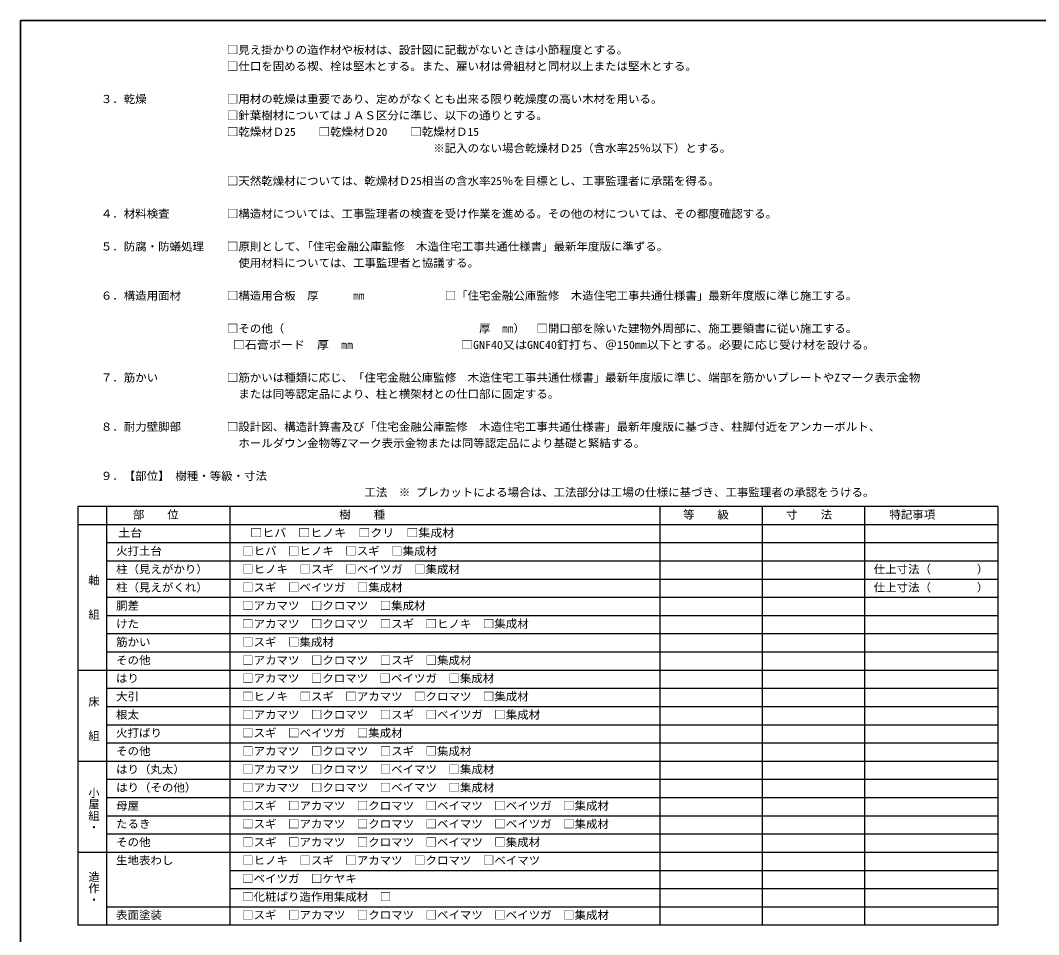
# Model space of a CAD drawing. Units: millimetres, scale not verified. Extents: x -40931 to 15029, y -141958 to 29962.
# Drawn here: x -40931 to -12951, y -38284 to -13179 of the extents above; entities that cross this region are included whole.
import ezdxf
from ezdxf.enums import TextEntityAlignment as Align

# ---------------------------------------------------------------- set-up
doc = ezdxf.new("R2010")
doc.units = ezdxf.units.MM
doc.header["$LTSCALE"] = 100
for name, color, linetype, lineweight in [('0-3_建具', 4, 'Continuous', 25), ('0-4_その他', 6, 'Continuous', 35), ('0-F', 3, 'Continuous', 25)]:
    doc.layers.add(name, color=color, linetype=linetype, lineweight=lineweight)
doc.layers.add('0-8', color=7, linetype='Continuous')
doc.styles.add('@ＭＳ ゴシック', font='')
doc.styles.add('ＭＳ ゴシック', font='')
doc.styles.get('@ＭＳ ゴシック').set_extended_font_data('@MS Gothic')
doc.styles.get('ＭＳ ゴシック').set_extended_font_data('MS Gothic')

msp = doc.modelspace()

# ---------------------------------------------------------------- linework, layer by layer
at = {"layer": '0-3_建具'}
for p, q in [((-39351, -26529.3), (-39351, -38029.3)), ((-14074.1, -26529.3), (-39351, -26529.3)), ((-38568.2, -26529.3), (-38568.2, -38029.3)), ((-35174.1, -26529.3), (-35174.1, -38029.3)), ((-23353.4, -38029.3), (-23353.4, -26529.3)), ((-20546.9, -26529.3), (-20546.9, -38029.3)), ((-17740.4, -26529.3), (-17740.4, -38029.3)), ((-14074.1, -26529.3), (-14074.1, -38029.3)), ((-14074.1, -27029.3), (-39351, -27029.3)), ((-14074.1, -27529.3), (-38568.2, -27529.3)), ((-14074.1, -28029.3), (-38568.2, -28029.3)), ((-14074.1, -28529.3), (-38568.2, -28529.3)), ((-14074.1, -29029.3), (-38568.2, -29029.3)), ((-14074.1, -29529.3), (-38568.2, -29529.3)), ((-14074.1, -30029.3), (-38568.2, -30029.3)), ((-14074.1, -30529.3), (-38568.2, -30529.3)), ((-14074.1, -31029.3), (-39351, -31029.3)), ((-14074.1, -31529.3), (-38568.2, -31529.3)), ((-14074.1, -32029.3), (-38568.2, -32029.3)), ((-14074.1, -32529.3), (-38568.2, -32529.3)), ((-14074.1, -33029.3), (-38568.2, -33029.3)), ((-14074.1, -33529.3), (-39351, -33529.3)), ((-14074.1, -34029.3), (-38568.2, -34029.3)), ((-14074.1, -34529.3), (-38568.2, -34529.3)), ((-14074.1, -35029.3), (-38568.2, -35029.3)), ((-14074.1, -35529.3), (-38568.2, -35529.3)), ((-14074.1, -36029.3), (-39351, -36029.3)), ((-14074.1, -36529.3), (-35174.1, -36529.3)), ((-14074.1, -37029.3), (-35174.1, -37029.3)), ((-14074.1, -37529.3), (-38568.2, -37529.3)), ((-14074.1, -38029.3), (-39351, -38029.3))]:
    msp.add_line(p, q, dxfattribs=at)
at = {"layer": '0-4_その他'}
msp.add_line((-40931.2, -13179.3), (15028.8, -13179.3), dxfattribs=at)
at = {"layer": '0-F', "color": 6, "lineweight": 35}
msp.add_line((-40931.2, -13179.3), (-40931.2, -53342.1), dxfattribs=at)

# ---------------------------------------------------------------- texts
at = {"layer": '0-8', "style": 'ＭＳ ゴシック'}
for s, width, p in [('\u3000\u3000\u3000\u3000\u3000\u3000\u3000\u3000\u3000\u3000\u3000□見え掛かりの造作材や板材は、設計図に記載がないときは小節程度とする。', 1.05, (-38719.9, -14166.3)), ('\u3000\u3000\u3000\u3000\u3000\u3000\u3000\u3000\u3000\u3000\u3000□仕口を固める楔、栓は堅木とする。また、雇い材は骨組材と同材以上または堅木とする。', 1.05, (-38719.9, -14616.3)), ('３．乾燥\u3000\u3000\u3000\u3000\u3000\u3000\u3000□用材の乾燥は重要であり、定めがなくとも出来る限り乾燥度の高い木材を用いる。', 1.05, (-38719.9, -15516.3)), ('\u3000\u3000\u3000\u3000\u3000\u3000\u3000\u3000\u3000\u3000\u3000□針葉樹材についてはＪＡＳ区分に準じ、以下の通りとする。', 1.05, (-38719.9, -15966.3)), ('\u3000\u3000\u3000\u3000\u3000\u3000\u3000\u3000\u3000\u3000\u3000□乾燥材Ｄ25\u3000\u3000□乾燥材Ｄ20\u3000\u3000□乾燥材Ｄ15', 1.05, (-38719.9, -16416.3)), ('\u3000\u3000\u3000\u3000\u3000\u3000\u3000\u3000\u3000\u3000\u3000\u3000\u3000\u3000\u3000\u3000\u3000\u3000\u3000\u3000\u3000\u3000\u3000\u3000\u3000\u3000\u3000\u3000\u3000※記入のない場合乾燥材Ｄ25（含水率25％以下）とする。', 1.05, (-38719.9, -16866.3)), ('\u3000\u3000\u3000\u3000\u3000\u3000\u3000\u3000\u3000\u3000\u3000□天然乾燥材については、乾燥材Ｄ25相当の含水率25％を目標とし、工事監理者に承諾を得る｡', 1.05, (-38719.9, -17766.3)), ('４．材料検査\u3000\u3000\u3000\u3000\u3000□構造材については、工事監理者の検査を受け作業を進める。その他の材については、その都度確認する。', 1.05, (-38719.9, -18666.3)), ('５．防腐・防蟻処理\u3000\u3000□原則として､「住宅金融公庫監修\u3000木造住宅工事共通仕様書」最新年度版に準ずる。', 1.05, (-38719.9, -19566.3)), ('\u3000\u3000\u3000\u3000\u3000\u3000\u3000\u3000\u3000\u3000\u3000\u3000使用材料については、工事監理者と協議する。', 1.05, (-38719.9, -20016.3)), ('６．構造用面材\u3000\u3000\u3000\u3000□構造用合板\u3000厚\u3000\u3000\u3000㎜\u3000\u3000\u3000\u3000\u3000\u3000\u3000□「住宅金融公庫監修\u3000木造住宅工事共通仕様書」最新年度版に準じ施工する。', 1.05, (-38719.9, -20916.3)), ('\u3000\u3000\u3000\u3000\u3000\u3000\u3000\u3000\u3000\u3000\u3000□その他（\u3000\u3000\u3000\u3000\u3000\u3000\u3000\u3000\u3000\u3000\u3000\u3000\u3000\u3000\u3000\u3000\u3000厚\u3000㎜）\u3000□開口部を除いた建物外周部に、施工要領書に従い施工する。', 1.05, (-38719.9, -21816.3)), (' \u3000\u3000\u3000\u3000\u3000\u3000\u3000 \u3000\u3000\u3000□石膏ボード\u3000厚\u3000㎜\u3000\u3000\u3000\u3000\u3000\u3000\u3000\u3000  □GNF40又はGNC40釘打ち、＠150㎜以下とする。必要に応じ受け材を設ける。', 1.1, (-38719.9, -22266.3)), ('７．筋かい\u3000\u3000\u3000\u3000\u3000\u3000□筋かいは種類に応じ、「住宅金融公庫監修\u3000木造住宅工事共通仕様書」最新年度版に準じ、端部を筋かいプレートやZマーク表示金物', 1.05, (-38719.9, -23166.3)), ('\u3000\u3000\u3000\u3000\u3000\u3000\u3000\u3000\u3000\u3000\u3000\u3000または同等認定品により、柱と横架材との仕口部に固定する。', 1.05, (-38719.9, -23616.3)), ('８．耐力壁脚部\u3000\u3000\u3000\u3000□設計図、構造計算書及び「住宅金融公庫監修\u3000木造住宅工事共通仕様書」最新年度版に基づき、柱脚付近をアンカーボルト、', 1.05, (-38719.9, -24516.3)), ('\u3000\u3000\u3000\u3000\u3000\u3000\u3000\u3000\u3000\u3000\u3000\u3000ホールダウン金物等Zマーク表示金物または同等認定品により基礎と緊結する。', 1.05, (-38719.9, -24966.3)), ('９．【部位】 樹種・等級・寸法\u3000\u3000\u3000\u3000', 1.05, (-38719.9, -25866.3)), ('\u3000\u3000\u3000\u3000\u3000\u3000\u3000\u3000\u3000\u3000\u3000\u3000\u3000\u3000\u3000\u3000\u3000\u3000\u3000\u3000\u3000\u3000\u3000工法\u3000※ プレカットによる場合は、工法部分は工場の仕様に基づき、工事監理者の承認をうける｡\u3000\u3000', 1.05, (-38719.9, -26316.3)), ('\u3000\u3000部\u3000\u3000位\u3000\u3000\u3000\u3000\u3000\u3000\u3000\u3000\u3000\u3000\u3000\u3000\u3000\u3000樹\u3000\u3000種\u3000\u3000\u3000\u3000\u3000\u3000\u3000\u3000\u3000\u3000\u3000\u3000\u3000\u3000\u3000\u3000\u3000\u3000\u3000\u3000\u3000\u3000\u3000\u3000\u3000\u3000等\u3000\u3000級\u3000\u3000\u3000\u3000\u3000寸\u3000\u3000法\u3000\u3000\u3000\u3000\u3000特記事項', 1.05, (-38468.2, -26929.3)), ('        土台\u3000\u3000\u3000\u3000\u3000\u3000\u3000\u3000\u3000□ヒバ\u3000□ヒノキ\u3000□クリ\u3000□集成材', 1.1, (-39560.6, -27427.4)), ('\u3000\u3000\u3000\u3000火打土台\u3000\u3000\u3000\u3000\u3000\u3000\u3000□ヒバ\u3000□ヒノキ\u3000□スギ\u3000□集成材', 1.05, (-39560.6, -27927.4)), ('\u3000\u3000\u3000\u3000柱（見えがかり）\u3000\u3000\u3000□ヒノキ\u3000□スギ\u3000□ベイツガ\u3000□集成材', 1.05, (-39560.6, -28427.4)), (' 仕上寸法（\u3000\u3000\u3000\u3000）', 1.05, (-17640.4, -28427.4)), ('\u3000\u3000\u3000\u3000柱（見えがくれ）\u3000\u3000\u3000□スギ\u3000□ベイツガ\u3000□集成材', 1.05, (-39560.6, -28927.4)), (' 仕上寸法（\u3000\u3000\u3000\u3000）', 1.05, (-17640.4, -28927.4)), ('\u3000\u3000\u3000\u3000胴差\u3000\u3000\u3000\u3000\u3000\u3000\u3000\u3000\u3000□アカマツ\u3000□クロマツ\u3000□集成材', 1.05, (-39560.6, -29427.4)), ('\u3000\u3000\u3000\u3000けた\u3000\u3000\u3000\u3000\u3000\u3000\u3000\u3000\u3000□アカマツ\u3000□クロマツ\u3000□スギ\u3000□ヒノキ\u3000□集成材', 1.05, (-39560.6, -29927.4)), ('\u3000\u3000\u3000\u3000筋かい\u3000\u3000\u3000\u3000\u3000\u3000\u3000\u3000□スギ\u3000□集成材', 1.05, (-39560.6, -30427.4)), ('\u3000\u3000\u3000\u3000その他\u3000\u3000\u3000\u3000\u3000\u3000\u3000\u3000□アカマツ\u3000□クロマツ\u3000□スギ\u3000□集成材', 1.05, (-39560.6, -30927.4)), ('        はり\u3000\u3000\u3000\u3000\u3000\u3000\u3000\u3000\u3000□アカマツ\u3000□クロマツ\u3000□ベイツガ\u3000□集成材', 1.05, (-39560.6, -31422.9)), ('\u3000\u3000\u3000\u3000大引\u3000\u3000\u3000\u3000\u3000\u3000\u3000\u3000\u3000□ヒノキ\u3000□スギ\u3000□アカマツ\u3000□クロマツ\u3000□集成材', 1.05, (-39560.6, -31922.9)), ('\u3000\u3000\u3000\u3000根太\u3000\u3000\u3000\u3000\u3000\u3000\u3000\u3000\u3000□アカマツ\u3000□クロマツ\u3000□スギ\u3000□ベイツガ\u3000□集成材', 1.05, (-39560.6, -32422.9)), ('\u3000\u3000\u3000\u3000火打ばり\u3000\u3000\u3000\u3000\u3000\u3000\u3000□スギ\u3000□ベイツガ\u3000□集成材', 1.05, (-39560.6, -32922.9)), ('\u3000\u3000\u3000\u3000その他\u3000\u3000\u3000\u3000\u3000\u3000\u3000\u3000□アカマツ\u3000□クロマツ\u3000□スギ\u3000□集成材', 1.05, (-39560.6, -33422.9)), ('\u3000\u3000\u3000\u3000はり（丸太）\u3000\u3000\u3000\u3000\u3000□アカマツ\u3000□クロマツ\u3000□ベイマツ\u3000□集成材', 1.05, (-39560.6, -33922.9)), ('\u3000\u3000\u3000\u3000はり（その他）\u3000\u3000\u3000\u3000□アカマツ\u3000□クロマツ\u3000□ベイマツ\u3000□集成材', 1.05, (-39560.6, -34422.9)), ('\u3000\u3000\u3000\u3000母屋\u3000\u3000\u3000\u3000\u3000\u3000\u3000\u3000\u3000□スギ\u3000□アカマツ\u3000□クロマツ\u3000□ベイマツ\u3000□ベイツガ\u3000□集成材', 1.05, (-39560.6, -34922.9)), ('\u3000\u3000\u3000\u3000たるき\u3000\u3000\u3000\u3000\u3000\u3000\u3000\u3000□スギ\u3000□アカマツ\u3000□クロマツ\u3000□ベイマツ\u3000□ベイツガ\u3000□集成材', 1.05, (-39560.6, -35422.9)), ('\u3000\u3000\u3000\u3000その他\u3000\u3000\u3000\u3000\u3000\u3000\u3000\u3000□スギ\u3000□アカマツ\u3000□クロマツ\u3000□ベイマツ\u3000□集成材', 1.05, (-39560.6, -35922.9)), ('\u3000\u3000\u3000\u3000生地表わし\u3000\u3000\u3000\u3000\u3000\u3000□ヒノキ\u3000□スギ\u3000□アカマツ\u3000□クロマツ\u3000□ベイマツ\u3000', 1.05, (-39560.6, -36422.9)), ('\u3000\u3000\u3000\u3000\u3000\u3000\u3000\u3000\u3000\u3000\u3000\u3000\u3000\u3000\u3000□ベイツガ\u3000□ケヤキ', 1.05, (-39560.6, -36922.9)), ('\u3000\u3000\u3000\u3000\u3000\u3000\u3000\u3000\u3000\u3000\u3000\u3000\u3000\u3000\u3000□化粧ばり造作用集成材\u3000□', 1.05, (-39560.6, -37422.9)), ('\u3000\u3000\u3000\u3000表面塗装\u3000\u3000\u3000\u3000\u3000\u3000\u3000□スギ\u3000□アカマツ\u3000□クロマツ\u3000□ベイマツ\u3000□ベイツガ\u3000□集成材', 1.05, (-39560.6, -37922.9))]:
    msp.add_text(s, height=219.9, dxfattribs=dict(at, width=width)).set_placement(p, align=Align.BOTTOM_LEFT)
at = {"layer": '0-8', "style": '@ＭＳ ゴシック', "width": 1.05}
for s, p in [('軸\u3000\u3000組', (-39091.1, -28388.4)), ('床\u3000\u3000組', (-39091.1, -31720.8)), ('小屋組・', (-39091.1, -34229.9)), ('造作・', (-39091.1, -36536.9))]:
    msp.add_text(s, height=219.9, rotation=270, dxfattribs=at).set_placement(p, align=Align.BOTTOM_LEFT)

doc.saveas('drawing.dxf')
